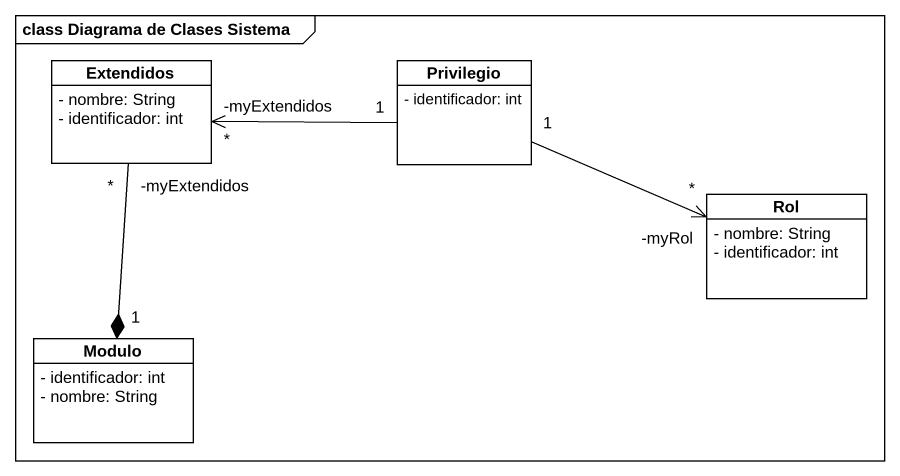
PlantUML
@startuml
mainframe class Diagrama de Clases Sistema
hide circle
hide empty members
skinparam classAttributeIconSize 0
class Extendidos {
  - nombre: String
  - identificador: int
}
class Privilegio {
  - identificador: int
}
class Rol {
  - nombre: String
  - identificador: int
}
class Modulo {
  - identificador: int
  - nombre: String
}
Extendidos "-myExtendidos\n*" --* "1" Modulo
Privilegio "1" -left-> "-myExtendidos\n*" Extendidos
Privilegio "1" -right-> "-myRol\n*" Rol
@enduml
